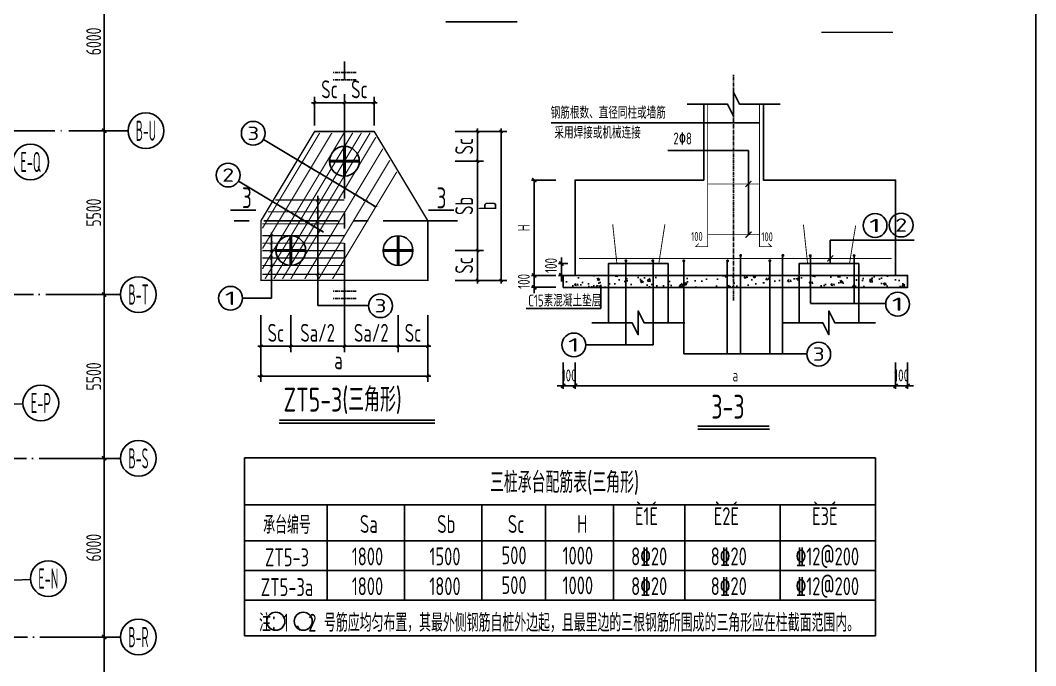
# Model space of a CAD drawing. Extents: x -57409 to 252654, y -8259 to 229119.
# Drawn here: x 218560 to 252632, y 151901 to 173571 of the extents above; entities that cross this region are included whole.
import ezdxf
from ezdxf.enums import TextEntityAlignment as Align

# ---------------------------------------------------------------- set-up
doc = ezdxf.new("R2010")
doc.units = 0
doc.header["$LTSCALE"] = 100
doc.header["$PDMODE"] = 35
doc.header["$PDSIZE"] = 200
doc.linetypes.add('CENTER', pattern=[2, 1.25, -0.25, 0.25, -0.25])
doc.linetypes.add('DOTE', pattern=[2.42, 2, -0.2, 0.02, -0.2])
doc.layers.get('0').update_dxf_attribs({"linetype": 'CONTINUOUS'})
doc.layers.get('Defpoints').update_dxf_attribs({"linetype": 'CONTINUOUS'})
for name, color, linetype in [('AXIS', 3, 'CONTINUOUS'), ('AXIS_TEXT', 7, 'CONTINUOUS'), ('B-TEXT', 3, 'CONTINUOUS'), ('COLU', 7, 'CONTINUOUS'), ('ct承台', 2, 'CONTINUOUS'), ('DIM', 3, 'CONTINUOUS'), ('DIM1', 4, 'CONTINUOUS'), ('DMARK', 7, 'CONTINUOUS'), ('dote', 253, 'DOTE'), ('NOTES', 7, 'CONTINUOUS'), ('paxis', 253, 'CENTER'), ('PILE2', 1, 'CONTINUOUS'), ('TEXT', 2, 'CONTINUOUS'), ('THICK', 6, 'CONTINUOUS'), ('THIN', 7, 'CONTINUOUS'), ('Z-AXIS', 3, 'CONTINUOUS'), ('剪力墙', 5, 'CONTINUOUS')]:
    doc.layers.add(name, color=color, linetype=linetype)
doc.layers.add('mis', color=31, linetype='CONTINUOUS', plot=False)
doc.layers.add('rein', color=6, linetype='ByLayer', lineweight=18)
doc.styles.add('_TCH_AXIS', font='tssdeng.shx', dxfattribs={"width": 0.7, "bigfont": 'tssdchn.shx'})
doc.styles.add('COMPLEX', font='tssdeng.shx', dxfattribs={"width": 0.7, "bigfont": 'tssdchn.shx'})
doc.styles.add('Jgcad-DIM', font='tssdeng.shx', dxfattribs={"width": 0.7, "bigfont": 'tssdchn.shx'})
doc.styles.get("Standard").update_dxf_attribs({"font": 'tssdeng.shx', "width": 0.7, "bigfont": 'tssdchn.shx'})
doc.styles.add('TSSD_Dimension', font='tssdeng.shx', dxfattribs={"width": 0.7})
doc.dimstyles.new('TSSD_100_100', dxfattribs={"dimtxt": 300, "dimasz": 100, "dimexe": 100, "dimexo": 250, "dimgap": 100, "dimtad": 1, "dimdec": 0, "dimzin": 0, "dimdsep": 46, "dimtxsty": 'Jgcad-DIM', "dimblk": 'ARCHTICK', "dimblk1": 'ARCHTICK', "dimblk2": 'ARCHTICK', "dimsah": 1, "dimcen": 0, "dimdle": 100, "dimclre": 7, "dimclrt": 7, "dimadec": 3, "dimazin": 0, "dimtfac": 1, "dimtdec": 0, "dimtix": 1, "dimtmove": 2, "dimatfit": 3, "dimfxl": 1, "dimtolj": 1, "dimtzin": 0, "dimarcsym": 0})
doc.dimstyles.new('TSSD_100_100$0', dxfattribs={"dimtxt": 300, "dimasz": 100, "dimexe": 100, "dimexo": 250, "dimgap": 100, "dimtad": 1, "dimdec": 0, "dimzin": 0, "dimdsep": 46, "dimtxsty": 'TSSD_Dimension', "dimblk": '_tsdbk', "dimblk1": '_tsdbk', "dimblk2": '_tsdbk', "dimsah": 1, "dimcen": 0, "dimdle": 100, "dimclrt": 7, "dimadec": 0, "dimazin": 0, "dimtfac": 1, "dimtdec": 0, "dimtix": 1, "dimtmove": 2, "dimatfit": 3, "dimldrblk": '_tsdbk', "dimfxl": 1, "dimtolj": 1, "dimtzin": 0, "dimarcsym": 0})
doc.dimstyles.new('TSSD_50_100', dxfattribs={"dimtxt": 300, "dimasz": 100, "dimexe": 100, "dimexo": 250, "dimgap": 150, "dimtad": 1, "dimdec": 0, "dimlfac": 0.5, "dimzin": 0, "dimdsep": 46, "dimtxsty": 'TSSD_Dimension', "dimblk": '_tsdbk', "dimcen": 0, "dimdle": 100, "dimclrt": 7, "dimadec": 0, "dimazin": 0, "dimtfac": 1, "dimtdec": 0, "dimtix": 1, "dimtmove": 2, "dimatfit": 3, "dimldrblk": '_tsdbk', "dimfxl": 1, "dimtolj": 1, "dimtzin": 0, "dimarcsym": 0})

# ---------------------------------------------------------------- blocks, each defined once
blk = doc.blocks.new('_tsdbk')
blk.add_line((-1, 0), (0, 0))
at = {"const_width": 0.5}
blk.add_lwpolyline([(-0.7, -0.7), (0.7, 0.7)], dxfattribs=at)
blk = doc.blocks.new('*D67')
at = {"layer": 'Defpoints', "color": 0}
for p in [(215331, 168660), (217594, 168757), (219766, 64755)]:
    blk.add_point(p, dxfattribs=at)
at = {"layer": 'Z-AXIS', "color": 0, "lineweight": -2}
for p, q in [((215580, 168671), (217694, 168761)), ((222025, 64951), (217598, 168657)), ((220015, 64765), (222129, 64856))]:
    blk.add_line(p, q, dxfattribs=at)
at = {"layer": 'Z-AXIS', "color": 0, "lineweight": -2, "xscale": 100, "yscale": 100, "zscale": 100}
for p, rotation in [((217594, 168757), 92.44398534450973), ((222029, 64851), 272.4439853445098)]:
    blk.add_blockref('_tsdbk', p, dxfattribs=dict(at, rotation=rotation))
at = {"layer": 'Z-AXIS', "color": 7, "insert": (219430, 117545), "char_height": 500, "attachment_point": 5, "rotation": 272.444, "style": 'TSSD_Dimension'}
blk.add_mtext('\\A1;104000', dxfattribs=at)
blk = doc.blocks.new('_AXISO')
blk.add_circle((0, 0), 0.5)
at = {"layer": 'B-TEXT', "style": 'COMPLEX', "width": 1.450893}
blk.add_attdef('A', text='', height=0.56, dxfattribs=at).set_placement((0.249375, -0.28), (0.749375, -0.28), align=Align.FIT)
blk = doc.blocks.new('*D241')
at = {"layer": 'Defpoints', "color": 0}
for p in [(219938, 158863), (221372, 158863), (219938, 152863)]:
    blk.add_point(p, dxfattribs=at)
at = {"layer": 'Z-AXIS', "color": 0, "lineweight": -2}
for p, q in [((220188, 158863), (221472, 158863)), ((221372, 152963), (221372, 158763)), ((220188, 152863), (221472, 152863))]:
    blk.add_line(p, q, dxfattribs=at)
at = {"layer": 'Z-AXIS', "color": 0, "lineweight": -2, "xscale": 100, "yscale": 100, "zscale": 100}
for p, rotation in [((221372, 158863), 90), ((221372, 152863), 270)]:
    blk.add_blockref('_tsdbk', p, dxfattribs=dict(at, rotation=rotation))
at = {"layer": 'Z-AXIS', "color": 7, "insert": (221022, 155863), "char_height": 500, "attachment_point": 5, "rotation": 90, "style": 'TSSD_Dimension'}
blk.add_mtext('\\A1;6000', dxfattribs=at)
blk = doc.blocks.new('*D242')
at = {"layer": 'Defpoints', "color": 0}
for p in [(219938, 164363), (221372, 164363), (219938, 158863)]:
    blk.add_point(p, dxfattribs=at)
at = {"layer": 'Z-AXIS', "color": 0, "lineweight": -2}
for p, q in [((220188, 164363), (221472, 164363)), ((221372, 158963), (221372, 164263)), ((220188, 158863), (221472, 158863))]:
    blk.add_line(p, q, dxfattribs=at)
at = {"layer": 'Z-AXIS', "color": 0, "lineweight": -2, "xscale": 100, "yscale": 100, "zscale": 100}
for p, rotation in [((221372, 164363), 90), ((221372, 158863), 270)]:
    blk.add_blockref('_tsdbk', p, dxfattribs=dict(at, rotation=rotation))
at = {"layer": 'Z-AXIS', "color": 7, "insert": (221022, 161613), "char_height": 500, "attachment_point": 5, "rotation": 90, "style": 'TSSD_Dimension'}
blk.add_mtext('\\A1;5500', dxfattribs=at)
blk = doc.blocks.new('*D243')
at = {"layer": 'Defpoints', "color": 0}
for p in [(219938, 169863), (221372, 169863), (219938, 164363)]:
    blk.add_point(p, dxfattribs=at)
at = {"layer": 'Z-AXIS', "color": 0, "lineweight": -2}
for p, q in [((220188, 169863), (221472, 169863)), ((221372, 164463), (221372, 169763)), ((220188, 164363), (221472, 164363))]:
    blk.add_line(p, q, dxfattribs=at)
at = {"layer": 'Z-AXIS', "color": 0, "lineweight": -2, "xscale": 100, "yscale": 100, "zscale": 100}
for p, rotation in [((221372, 169863), 90), ((221372, 164363), 270)]:
    blk.add_blockref('_tsdbk', p, dxfattribs=dict(at, rotation=rotation))
at = {"layer": 'Z-AXIS', "color": 7, "insert": (221022, 167113), "char_height": 500, "attachment_point": 5, "rotation": 90, "style": 'TSSD_Dimension'}
blk.add_mtext('\\A1;5500', dxfattribs=at)
blk = doc.blocks.new('*D244')
at = {"layer": 'Defpoints', "color": 0}
for p in [(219938, 152863), (221372, 152863), (219938, 147363)]:
    blk.add_point(p, dxfattribs=at)
at = {"layer": 'Z-AXIS', "color": 0, "lineweight": -2}
for p, q in [((220188, 152863), (221472, 152863)), ((221372, 147463), (221372, 152763)), ((220188, 147363), (221472, 147363))]:
    blk.add_line(p, q, dxfattribs=at)
at = {"layer": 'Z-AXIS', "color": 0, "lineweight": -2, "xscale": 100, "yscale": 100, "zscale": 100}
for p, rotation in [((221372, 152863), 90), ((221372, 147363), 270)]:
    blk.add_blockref('_tsdbk', p, dxfattribs=dict(at, rotation=rotation))
at = {"layer": 'Z-AXIS', "color": 7, "insert": (221022, 150113), "char_height": 500, "attachment_point": 5, "rotation": 90, "style": 'TSSD_Dimension'}
blk.add_mtext('\\A1;5500', dxfattribs=at)
blk = doc.blocks.new('*D343')
at = {"layer": 'Defpoints', "color": 0}
for p in [(219938, 175863), (221372, 175863), (219938, 169863)]:
    blk.add_point(p, dxfattribs=at)
at = {"layer": 'Z-AXIS', "color": 0, "lineweight": -2}
for p, q in [((220188, 175863), (221472, 175863)), ((221372, 169963), (221372, 175763)), ((220188, 169863), (221472, 169863))]:
    blk.add_line(p, q, dxfattribs=at)
at = {"layer": 'Z-AXIS', "color": 0, "lineweight": -2, "xscale": 100, "yscale": 100, "zscale": 100}
for p, rotation in [((221372, 175863), 90), ((221372, 169863), 270)]:
    blk.add_blockref('_tsdbk', p, dxfattribs=dict(at, rotation=rotation))
at = {"layer": 'Z-AXIS', "color": 7, "insert": (221022, 172863), "char_height": 500, "attachment_point": 5, "rotation": 90, "style": 'TSSD_Dimension'}
blk.add_mtext('\\A1;6000', dxfattribs=at)
blk = doc.blocks.new('_ArchTick')
at = {"color": 0, "linetype": 'ByBlock', "const_width": 0.4}
blk.add_lwpolyline([(-0.5, -0.5), (0.5, 0.5)], dxfattribs=at)
blk = doc.blocks.new('*D3022')
at = {"layer": 'Defpoints', "color": 0}
for p in [(226635, 163640), (232235, 163640), (232235, 161627)]:
    blk.add_point(p, dxfattribs=at)
at = {"layer": 'DIM1', "color": 7, "lineweight": -2}
for p, q in [((226635, 163440), (226635, 161427)), ((232235, 163440), (232235, 161427))]:
    blk.add_line(p, q, dxfattribs=at)
at = {"layer": 'DIM1', "color": 0, "lineweight": -2}
blk.add_line((226535, 161627), (232335, 161627), dxfattribs=at)
at = {"layer": 'DIM1', "color": 0, "lineweight": -2, "xscale": 100, "yscale": 100, "zscale": 100, "rotation": 180}
blk.add_blockref('_ArchTick', (226635, 161627), dxfattribs=at)
at = {"layer": 'DIM1', "color": 0, "lineweight": -2, "xscale": 100, "yscale": 100, "zscale": 100}
blk.add_blockref('_ArchTick', (232235, 161627), dxfattribs=at)
at = {"layer": 'DIM1', "color": 7, "insert": (229235, 162157), "char_height": 600, "attachment_point": 5, "style": 'Jgcad-DIM'}
blk.add_mtext('\\A1;a', dxfattribs=at)
blk = doc.blocks.new('*D3023')
at = {"layer": 'Defpoints', "color": 0}
for p in [(226635, 163875), (227635, 163875), (227635, 162627)]:
    blk.add_point(p, dxfattribs=at)
at = {"layer": 'DIM1', "color": 7, "lineweight": -2}
for p, q in [((226635, 163675), (226635, 162427)), ((227635, 163675), (227635, 162427))]:
    blk.add_line(p, q, dxfattribs=at)
at = {"layer": 'DIM1', "color": 0, "lineweight": -2}
blk.add_line((226535, 162627), (227735, 162627), dxfattribs=at)
at = {"layer": 'DIM1', "color": 0, "lineweight": -2, "xscale": 100, "yscale": 100, "zscale": 100, "rotation": 180}
blk.add_blockref('_ArchTick', (226635, 162627), dxfattribs=at)
at = {"layer": 'DIM1', "color": 0, "lineweight": -2, "xscale": 100, "yscale": 100, "zscale": 100}
blk.add_blockref('_ArchTick', (227635, 162627), dxfattribs=at)
at = {"layer": 'DIM1', "color": 7, "insert": (227135, 163077), "char_height": 600, "attachment_point": 5, "style": 'Jgcad-DIM'}
blk.add_mtext('\\A1;Sc', dxfattribs=at)
blk = doc.blocks.new('*D3024')
at = {"layer": 'Defpoints', "color": 0}
for p in [(227635, 163875), (229435, 163875), (229435, 162627)]:
    blk.add_point(p, dxfattribs=at)
at = {"layer": 'DIM1', "color": 7, "lineweight": -2}
for p, q in [((227635, 163675), (227635, 162427)), ((229435, 163675), (229435, 162427))]:
    blk.add_line(p, q, dxfattribs=at)
at = {"layer": 'DIM1', "color": 0, "lineweight": -2}
blk.add_line((227535, 162627), (229535, 162627), dxfattribs=at)
at = {"layer": 'DIM1', "color": 0, "lineweight": -2, "xscale": 100, "yscale": 100, "zscale": 100, "rotation": 180}
blk.add_blockref('_ArchTick', (227635, 162627), dxfattribs=at)
at = {"layer": 'DIM1', "color": 0, "lineweight": -2, "xscale": 100, "yscale": 100, "zscale": 100}
blk.add_blockref('_ArchTick', (229435, 162627), dxfattribs=at)
at = {"layer": 'DIM1', "color": 7, "insert": (228535, 163077), "char_height": 600, "attachment_point": 5, "style": 'Jgcad-DIM'}
blk.add_mtext('\\A1;Sa/2', dxfattribs=at)
blk = doc.blocks.new('*D3025')
at = {"layer": 'Defpoints', "color": 0}
for p in [(229435, 163875), (231235, 163875), (231235, 162627)]:
    blk.add_point(p, dxfattribs=at)
at = {"layer": 'DIM1', "color": 7, "lineweight": -2}
for p, q in [((229435, 163675), (229435, 162427)), ((231235, 163675), (231235, 162427))]:
    blk.add_line(p, q, dxfattribs=at)
at = {"layer": 'DIM1', "color": 0, "lineweight": -2}
blk.add_line((229335, 162627), (231335, 162627), dxfattribs=at)
at = {"layer": 'DIM1', "color": 0, "lineweight": -2, "xscale": 100, "yscale": 100, "zscale": 100, "rotation": 180}
blk.add_blockref('_ArchTick', (229435, 162627), dxfattribs=at)
at = {"layer": 'DIM1', "color": 0, "lineweight": -2, "xscale": 100, "yscale": 100, "zscale": 100}
blk.add_blockref('_ArchTick', (231235, 162627), dxfattribs=at)
at = {"layer": 'DIM1', "color": 7, "insert": (230335, 163077), "char_height": 600, "attachment_point": 5, "style": 'Jgcad-DIM'}
blk.add_mtext('\\A1;Sa/2', dxfattribs=at)
blk = doc.blocks.new('*D3026')
at = {"layer": 'Defpoints', "color": 0}
for p in [(231235, 163875), (232235, 163875), (232235, 162627)]:
    blk.add_point(p, dxfattribs=at)
at = {"layer": 'DIM1', "color": 7, "lineweight": -2}
for p, q in [((231235, 163675), (231235, 162427)), ((232235, 163675), (232235, 162427))]:
    blk.add_line(p, q, dxfattribs=at)
at = {"layer": 'DIM1', "color": 0, "lineweight": -2}
blk.add_line((231135, 162627), (232335, 162627), dxfattribs=at)
at = {"layer": 'DIM1', "color": 0, "lineweight": -2, "xscale": 100, "yscale": 100, "zscale": 100, "rotation": 180}
blk.add_blockref('_ArchTick', (231235, 162627), dxfattribs=at)
at = {"layer": 'DIM1', "color": 0, "lineweight": -2, "xscale": 100, "yscale": 100, "zscale": 100}
blk.add_blockref('_ArchTick', (232235, 162627), dxfattribs=at)
at = {"layer": 'DIM1', "color": 7, "insert": (231735, 163077), "char_height": 600, "attachment_point": 5, "style": 'Jgcad-DIM'}
blk.add_mtext('\\A1;Sc', dxfattribs=at)
blk = doc.blocks.new('*D3027')
at = {"layer": 'Defpoints', "color": 0}
for p in [(232947, 169839), (234690, 169839), (232947, 164839)]:
    blk.add_point(p, dxfattribs=at)
at = {"layer": 'DIM1', "color": 7, "lineweight": -2}
for p, q in [((233147, 169839), (234890, 169839)), ((233147, 164839), (234890, 164839))]:
    blk.add_line(p, q, dxfattribs=at)
at = {"layer": 'DIM1', "color": 0, "lineweight": -2}
blk.add_line((234690, 164739), (234690, 169939), dxfattribs=at)
at = {"layer": 'DIM1', "color": 0, "lineweight": -2, "xscale": 100, "yscale": 100, "zscale": 100}
for p, rotation in [((234690, 169839), 90), ((234690, 164839), 270)]:
    blk.add_blockref('_ArchTick', p, dxfattribs=dict(at, rotation=rotation))
at = {"layer": 'DIM1', "color": 7, "insert": (234240, 167339), "char_height": 600, "attachment_point": 5, "rotation": 90, "style": 'Jgcad-DIM'}
blk.add_mtext('\\A1;b', dxfattribs=at)
blk = doc.blocks.new('*D3028')
at = {"layer": 'Defpoints', "color": 0}
for p in [(232947, 168839), (233904, 168839), (232947, 165839)]:
    blk.add_point(p, dxfattribs=at)
at = {"layer": 'DIM1', "color": 7, "lineweight": -2}
for p, q in [((233147, 168839), (234104, 168839)), ((233147, 165839), (234104, 165839))]:
    blk.add_line(p, q, dxfattribs=at)
at = {"layer": 'DIM1', "color": 0, "lineweight": -2}
blk.add_line((233904, 165739), (233904, 168939), dxfattribs=at)
at = {"layer": 'DIM1', "color": 0, "lineweight": -2, "xscale": 100, "yscale": 100, "zscale": 100}
for p, rotation in [((233904, 168839), 90), ((233904, 165839), 270)]:
    blk.add_blockref('_ArchTick', p, dxfattribs=dict(at, rotation=rotation))
at = {"layer": 'DIM1', "color": 7, "insert": (233454, 167339), "char_height": 600, "attachment_point": 5, "rotation": 90, "style": 'Jgcad-DIM'}
blk.add_mtext('\\A1;Sb', dxfattribs=at)
blk = doc.blocks.new('zdy')
at = {"layer": 'PILE2', "const_width": 100}
for points in [[(0, -500), (0, 500)], [(500, 0), (-500, 0)]]:
    blk.add_lwpolyline(points, dxfattribs=at)
at = {"layer": 'PILE2'}
blk.add_circle((0, 0), 500, dxfattribs=at)
blk = doc.blocks.new('*D3029')
at = {"layer": 'Defpoints', "color": 0}
for p in [(232947, 165839), (233904, 165839), (232947, 164839)]:
    blk.add_point(p, dxfattribs=at)
at = {"layer": 'DIM1', "color": 0, "lineweight": -2}
blk.add_line((233904, 164739), (233904, 165939), dxfattribs=at)
at = {"layer": 'DIM1', "color": 7, "lineweight": -2}
for p, q in [((233147, 165839), (234104, 165839)), ((233147, 164839), (234104, 164839))]:
    blk.add_line(p, q, dxfattribs=at)
at = {"layer": 'DIM1', "color": 0, "lineweight": -2, "xscale": 100, "yscale": 100, "zscale": 100}
for p, rotation in [((233904, 165839), 90), ((233904, 164839), 270)]:
    blk.add_blockref('_ArchTick', p, dxfattribs=dict(at, rotation=rotation))
at = {"layer": 'DIM1', "color": 7, "insert": (233454, 165339), "char_height": 600, "attachment_point": 5, "rotation": 90, "style": 'Jgcad-DIM'}
blk.add_mtext('\\A1;Sc', dxfattribs=at)
blk = doc.blocks.new('*D3030')
at = {"layer": 'Defpoints', "color": 0}
for p in [(230435, 170804), (229435, 169839), (230435, 169839)]:
    blk.add_point(p, dxfattribs=at)
at = {"layer": 'DIM1', "color": 0, "lineweight": -2}
blk.add_line((229335, 170804), (230535, 170804), dxfattribs=at)
at = {"layer": 'DIM1', "color": 7, "lineweight": -2}
for p, q in [((229435, 170039), (229435, 171004)), ((230435, 170039), (230435, 171004))]:
    blk.add_line(p, q, dxfattribs=at)
at = {"layer": 'DIM1', "color": 0, "lineweight": -2, "xscale": 100, "yscale": 100, "zscale": 100, "rotation": 180}
blk.add_blockref('_ArchTick', (229435, 170804), dxfattribs=at)
at = {"layer": 'DIM1', "color": 0, "lineweight": -2, "xscale": 100, "yscale": 100, "zscale": 100}
blk.add_blockref('_ArchTick', (230435, 170804), dxfattribs=at)
at = {"layer": 'DIM1', "color": 7, "insert": (229935, 171254), "char_height": 600, "attachment_point": 5, "style": 'Jgcad-DIM'}
blk.add_mtext('\\A1;Sc', dxfattribs=at)
blk = doc.blocks.new('*D3031')
at = {"layer": 'Defpoints', "color": 0}
for p in [(229435, 170804), (228435, 169839), (229435, 169839)]:
    blk.add_point(p, dxfattribs=at)
at = {"layer": 'DIM1', "color": 0, "lineweight": -2}
blk.add_line((228335, 170804), (229535, 170804), dxfattribs=at)
at = {"layer": 'DIM1', "color": 7, "lineweight": -2}
for p, q in [((228435, 170039), (228435, 171004)), ((229435, 170039), (229435, 171004))]:
    blk.add_line(p, q, dxfattribs=at)
at = {"layer": 'DIM1', "color": 0, "lineweight": -2, "xscale": 100, "yscale": 100, "zscale": 100, "rotation": 180}
blk.add_blockref('_ArchTick', (228435, 170804), dxfattribs=at)
at = {"layer": 'DIM1', "color": 0, "lineweight": -2, "xscale": 100, "yscale": 100, "zscale": 100}
blk.add_blockref('_ArchTick', (229435, 170804), dxfattribs=at)
at = {"layer": 'DIM1', "color": 7, "insert": (228935, 171254), "char_height": 600, "attachment_point": 5, "style": 'Jgcad-DIM'}
blk.add_mtext('\\A1;Sc', dxfattribs=at)
blk = doc.blocks.new('*D3032')
at = {"layer": 'Defpoints', "color": 0}
for p in [(232947, 169839), (233904, 169839), (232947, 168839)]:
    blk.add_point(p, dxfattribs=at)
at = {"layer": 'DIM1', "color": 7, "lineweight": -2}
for p, q in [((233147, 169839), (234104, 169839)), ((233147, 168839), (234104, 168839))]:
    blk.add_line(p, q, dxfattribs=at)
at = {"layer": 'DIM1', "color": 0, "lineweight": -2}
blk.add_line((233904, 168739), (233904, 169939), dxfattribs=at)
at = {"layer": 'DIM1', "color": 0, "lineweight": -2, "xscale": 100, "yscale": 100, "zscale": 100}
for p, rotation in [((233904, 169839), 90), ((233904, 168839), 270)]:
    blk.add_blockref('_ArchTick', p, dxfattribs=dict(at, rotation=rotation))
at = {"layer": 'DIM1', "color": 7, "insert": (233454, 169339), "char_height": 600, "attachment_point": 5, "rotation": 90, "style": 'Jgcad-DIM'}
blk.add_mtext('\\A1;Sc', dxfattribs=at)
blk = doc.blocks.new('*D3033')
at = {"layer": 'Defpoints', "color": 0}
for p in [(237176, 162326), (247933, 162326), (247933, 161298)]:
    blk.add_point(p, dxfattribs=at)
at = {"layer": 'DIM', "color": 0, "lineweight": -2}
for p, q in [((237176, 162076), (237176, 161198)), ((247933, 162076), (247933, 161198)), ((237276, 161298), (247833, 161298))]:
    blk.add_line(p, q, dxfattribs=at)
at = {"layer": 'DIM', "color": 0, "lineweight": -2, "xscale": 100, "yscale": 100, "zscale": 100, "rotation": 180}
blk.add_blockref('_tsdbk', (237176, 161298), dxfattribs=at)
at = {"layer": 'DIM', "color": 0, "lineweight": -2, "xscale": 100, "yscale": 100, "zscale": 100}
blk.add_blockref('_tsdbk', (247933, 161298), dxfattribs=at)
at = {"layer": 'DIM', "color": 7, "insert": (242554, 161648), "char_height": 400, "attachment_point": 5, "style": 'TSSD_Dimension'}
blk.add_mtext('\\A1;a', dxfattribs=at)
blk = doc.blocks.new('*D3034')
at = {"layer": 'Defpoints', "color": 0}
for p in [(235808, 168205), (236776, 168205), (236776, 165005)]:
    blk.add_point(p, dxfattribs=at)
at = {"layer": 'DIM', "color": 0, "lineweight": -2}
for p, q in [((236526, 168205), (235708, 168205)), ((235808, 165105), (235808, 168105)), ((236526, 165005), (235708, 165005))]:
    blk.add_line(p, q, dxfattribs=at)
at = {"layer": 'DIM', "color": 0, "lineweight": -2, "xscale": 100, "yscale": 100, "zscale": 100}
for p, rotation in [((235808, 168205), 90), ((235808, 165005), 270)]:
    blk.add_blockref('_tsdbk', p, dxfattribs=dict(at, rotation=rotation))
at = {"layer": 'DIM', "color": 7, "insert": (235458, 166605), "char_height": 400, "attachment_point": 5, "rotation": 90, "style": 'TSSD_Dimension'}
blk.add_mtext('\\A1;H', dxfattribs=at)
blk = doc.blocks.new('*D3035')
at = {"layer": 'Defpoints', "color": 0}
for p in [(236717, 165405), (237184, 165405), (237184, 165005)]:
    blk.add_point(p, dxfattribs=at)
at = {"layer": 'DIM', "color": 0, "lineweight": -2}
for p, q in [((236717, 165505), (236717, 165605)), ((236934, 165405), (236617, 165405)), ((236717, 165005), (236717, 165405)), ((236934, 165005), (236617, 165005)), ((236717, 164905), (236717, 164805))]:
    blk.add_line(p, q, dxfattribs=at)
at = {"layer": 'DIM', "color": 0, "lineweight": -2, "xscale": 100, "yscale": 100, "zscale": 100}
for p, rotation in [((236717, 165405), 270), ((236717, 165005), 90)]:
    blk.add_blockref('_tsdbk', p, dxfattribs=dict(at, rotation=rotation))
at = {"layer": 'DIM', "color": 7, "insert": (236367, 165340), "char_height": 400, "attachment_point": 5, "rotation": 90, "style": 'TSSD_Dimension'}
blk.add_mtext('\\A1;100', dxfattribs=at)
blk = doc.blocks.new('*D3036')
at = {"layer": 'Defpoints', "color": 0}
for p in [(235808, 165005), (236776, 165005), (236776, 164605)]:
    blk.add_point(p, dxfattribs=at)
at = {"layer": 'DIM', "color": 0, "lineweight": -2}
for p, q in [((236526, 165005), (235708, 165005)), ((235808, 165105), (235808, 165205)), ((235808, 164605), (235808, 165005)), ((236526, 164605), (235708, 164605)), ((235808, 164505), (235808, 164405))]:
    blk.add_line(p, q, dxfattribs=at)
at = {"layer": 'DIM', "color": 0, "lineweight": -2, "xscale": 100, "yscale": 100, "zscale": 100}
for p, rotation in [((235808, 165005), 270), ((235808, 164605), 90)]:
    blk.add_blockref('_tsdbk', p, dxfattribs=dict(at, rotation=rotation))
at = {"layer": 'DIM', "color": 7, "insert": (235458, 164805), "char_height": 400, "attachment_point": 5, "rotation": 90, "style": 'TSSD_Dimension'}
blk.add_mtext('\\A1;100', dxfattribs=at)
blk = doc.blocks.new('*D3037')
at = {"layer": 'Defpoints', "color": 0}
for p in [(236776, 162326), (237176, 162326), (236776, 161298)]:
    blk.add_point(p, dxfattribs=at)
at = {"layer": 'DIM', "color": 0, "lineweight": -2}
for p, q in [((236776, 162076), (236776, 161198)), ((237176, 162076), (237176, 161198)), ((236676, 161298), (236576, 161298)), ((237176, 161298), (236776, 161298)), ((237276, 161298), (237376, 161298))]:
    blk.add_line(p, q, dxfattribs=at)
at = {"layer": 'DIM', "color": 0, "lineweight": -2, "xscale": 100, "yscale": 100, "zscale": 100}
blk.add_blockref('_tsdbk', (236776, 161298), dxfattribs=at)
at = {"layer": 'DIM', "color": 0, "lineweight": -2, "xscale": 100, "yscale": 100, "zscale": 100, "rotation": 180}
blk.add_blockref('_tsdbk', (237176, 161298), dxfattribs=at)
at = {"layer": 'DIM', "color": 7, "insert": (236976, 161648), "char_height": 400, "attachment_point": 5, "style": 'TSSD_Dimension'}
blk.add_mtext('\\A1;100', dxfattribs=at)
blk = doc.blocks.new('*D3038')
at = {"layer": 'Defpoints', "color": 0}
for p in [(247933, 162326), (248333, 162326), (248333, 161298)]:
    blk.add_point(p, dxfattribs=at)
at = {"layer": 'DIM', "color": 0, "lineweight": -2}
for p, q in [((247933, 162076), (247933, 161198)), ((248333, 162076), (248333, 161198)), ((247833, 161298), (247733, 161298)), ((247933, 161298), (248333, 161298)), ((248433, 161298), (248533, 161298))]:
    blk.add_line(p, q, dxfattribs=at)
at = {"layer": 'DIM', "color": 0, "lineweight": -2, "xscale": 100, "yscale": 100, "zscale": 100}
blk.add_blockref('_tsdbk', (247933, 161298), dxfattribs=at)
at = {"layer": 'DIM', "color": 0, "lineweight": -2, "xscale": 100, "yscale": 100, "zscale": 100, "rotation": 180}
blk.add_blockref('_tsdbk', (248333, 161298), dxfattribs=at)
at = {"layer": 'DIM', "color": 7, "insert": (248133, 161648), "char_height": 400, "attachment_point": 5, "style": 'TSSD_Dimension'}
blk.add_mtext('\\A1;100', dxfattribs=at)

msp = doc.modelspace()

# ---------------------------------------------------------------- hatches: boundary and pattern name
at = {"layer": 'ct承台'}
h = msp.add_hatch(dxfattribs=at)
h.set_pattern_fill('AR-CONC', color=256, scale=4, style=0)
h.set_pattern_definition([(50, (-688699.9, -5364951.7), (728.738676, -63.75634), [76.2, -838.2]), (355, (-688699.9, -5364951.7), (-140.9713, 764.22657), [60.96, -670.56]), (100.451, (-688639.2, -5364957), (587.77001, 700.46675), [64.76, -712.36]), (46.1842, (-688699.9, -5364748.5), (1084.31616, -168.16931), [114.3, -1257.3]), (96.6356, (-688609.6, -5364762.5), (949.61694, 989.70222), [97.14, -1068.54]), (351.184, (-688699.9, -5364748.5), (949.61842, 989.70047), [91.44, -1005.84]), (21, (-688598.3, -5364799.3), (606.45952, -409.062074), [76.2, -838.2]), (326, (-688598.3, -5364799.3), (247.20811, 736.75186), [60.96, -670.56]), (71.4514, (-688547.8, -5364833.4), (853.66596, 327.69143), [64.76, -712.36]), (37.5, (-688699.92, -5364951.7), (12.354413, 338.220155), [0, -662.432, 0, -680.72, 0, -673.1]), (7.5, (-688699.92, -5364951.7), (267.27865, 400.7223), [0, -388.112, 0, -647.192, 0, -256.54]), (327.5, (-688926.5, -5364951.7), (542.362381, -22.914976), [0, -254, 0, -792.48, 0, -1051.56]), (317.5, (-689028.1, -5364951.7), (592.516726, 101.705964), [0, -330.2, 0, -526.288, 0, -746.76])])
h.paths.add_polyline_path([(236775.8, 164604.7), (248332.9, 164604.7), (248332.9, 165004.7), (236775.8, 165004.7)])

# ---------------------------------------------------------------- linework, layer by layer
for p, q in [((238040.1, 163889.5, -761.2), (238040.1, 164685.3, -761.2)), ((238040.1, 163889.5, -761.2), (235535.4, 163889.5, -761.2)), ((226077.7, 158879.2), (247256.5, 158879.2)), ((226077.7, 158879.2), (226077.7, 152898.5)), ((247256.5, 158879.2), (247256.5, 152898.5)), ((226077.7, 157298.5), (247256.5, 157298.5)), ((228851.2, 157298.5), (228851.2, 154098.5)), ((231451.2, 157298.5), (231451.2, 154098.5)), ((234051.2, 157298.5), (234051.2, 154098.5)), ((236184.1, 157298.5), (236184.1, 154098.5)), ((238469.4, 157298.5), (238469.4, 154098.5)), ((240856.5, 157298.5), (240856.5, 154098.5)), ((244056.5, 157298.5), (244056.5, 154098.5)), ((226077.7, 156098.5), (247256.5, 156098.5)), ((226077.7, 155098.5), (247256.5, 155098.5)), ((226077.7, 154098.5), (247256.5, 154098.5)), ((226077.7, 154098.5), (247256.5, 154098.5)), ((226077.7, 152898.5), (247256.5, 152898.5))]:
    msp.add_line(p, q)
at = {"layer": 'COLU', "color": 2, "const_width": 50}
msp.add_lwpolyline([(232235.2, 164838.5), (232235.2, 166838.5), (230435.2, 169838.5), (228435.2, 169838.5), (226635.2, 166838.5), (226635.2, 164838.5), (232235.2, 164838.5)], dxfattribs=at)
at = {"layer": 'dote', "ltscale": 10}
for p, q in [((89462.8, 169862.7), (219938.2, 169862.7)), ((166177.6, 164362.7), (219938.2, 164362.7)), ((175627.7, 158862.7), (219938.2, 158862.7)), ((190177.6, 152862.7), (219938.2, 152862.7))]:
    msp.add_line(p, q, dxfattribs=at)
at = {"layer": 'mis'}
msp.add_lwpolyline([(23132, 229118.7), (252632, 229118.7), (252632, -6908), (23132, -6908)], close=True, dxfattribs=at)
at = {"layer": 'paxis', "ltscale": 20}
for p, q in [((229435.2, 163585.7), (229435.2, 172183.5)), ((233235.2, 166838.5), (225635.2, 166838.5))]:
    msp.add_line(p, q, dxfattribs=at)
at = {"layer": 'paxis'}
msp.add_line((242494.2, 164161.7), (242494.2, 171754.4), dxfattribs=at)
at = {"layer": 'rein'}
for points, const_width in [([(241330.2, 166077.8), (241224.2, 165971.7), (241624.2, 165971.7), (241624.2, 170754.4)], 30), ([(243658.1, 166077.8), (243764.2, 165971.7), (243364.2, 165971.7), (243364.2, 170754.4)], 30), ([(226685.2, 166587.6), (228605.8, 169788.5)], 40), ([(226685.2, 165907.3), (229013.9, 169788.5)], 40), ([(226685.2, 165227), (229422.1, 169788.5)], 40), ([(226773.6, 164888.5), (229713.6, 169788.5)], 40), ([(227065.2, 164888.5), (230005.2, 169788.5)], 40), ([(227356.7, 164888.5), (230296.7, 169788.5)], 40), ([(227637.2, 164888.5), (230492, 169646.6)], 40), ([(228103.7, 164888.5), (230725.3, 169257.9)], 40), ([(228570.2, 164888.5), (230958.5, 168869.1)], 40), ([(229036.6, 164888.5), (231191.8, 168480.4)], 40), ([(241624.2, 168074.7), (243364.2, 168074.7)], 30), ([(227113.5, 167538.5), (229435.2, 167538.5)], 40), ([(226873.5, 167138.5), (229435.2, 167138.5)], 40), ([(226685.2, 166738.5), (229435.2, 166738.5)], 40), ([(238577.9, 165404.7), (238438.5, 166722.6)], 30), ([(239985.1, 165404.7), (240189.6, 166722.6)], 30), ([(244977.9, 165404.7), (244838.5, 166711.4)], 30), ([(246385.1, 165404.7), (246589.6, 166677.6)], 30), ([(226685.2, 166338.5), (229435.2, 166338.5)], 40), ([(241624.2, 166372.4), (243364.2, 166372.4)], 30), ([(226685.2, 166088.5), (229435.2, 166088.5)], 40), ([(226685.2, 165838.5), (229435.2, 165838.5)], 40), ([(226685.2, 165588.5), (229435.2, 165588.5)], 40), ([(226685.2, 165338.5), (229435.2, 165338.5)], 40), ([(226685.2, 165038.5), (229435.2, 165038.5)], 40)]:
    msp.add_lwpolyline(points, dxfattribs=dict(at, const_width=const_width))
at = {"layer": 'rein', "const_width": 50}
for points in [[(242706.1, 165673.4, 1), (242756.1, 165673.4, 1)], [(244124.3, 165676.4, 1), (244174.3, 165676.4, 1)], [(245043.3, 165668.5, 1), (245093.3, 165668.5, 1)], [(246513.3, 165668.5, 1), (246563.3, 165668.5, 1)], [(238858, 165496.1, 1), (238908, 165496.1, 1)], [(239759.1, 165496.1, 1), (239809.1, 165496.1, 1)], [(240797.7, 165493, 1), (240847.7, 165493, 1)], [(242267.7, 165493, 1), (242317.7, 165493, 1)], [(243685.9, 165496.1, 1), (243735.9, 165496.1, 1)]]:
    msp.add_lwpolyline(points, format="xyb", close=True, dxfattribs=at)
at = {"layer": 'rein', "const_width": 30, "elevation": -761.2}
msp.add_lwpolyline([(237305.8, 165572.6), (247802.9, 165572.6)], dxfattribs=at)
at = {"layer": 'TEXT'}
for centre in [(227133.7, 153392.6), (228054.9, 153392.6)]:
    msp.add_circle(centre, 303.4, dxfattribs=at)
at = {"layer": 'THICK'}
for p, q in [((232833.8, 173518.8), (235233.8, 173518.8)), ((227247.6, 160045.7, 761.2), (232470, 160045.7, 761.2)), ((241294.2, 159844.4), (243694.2, 159844.4))]:
    msp.add_line(p, q, dxfattribs=at)
at = {"layer": 'THICK', "const_width": 50}
for points, elevation in [([(245441.9, 173167.3), (247841.9, 173167.3)], -761.2), ([(227247.6, 160145.7), (232470, 160145.7)], 761.2)]:
    msp.add_lwpolyline(points, dxfattribs=dict(at, elevation=elevation))
at = {"layer": 'THICK'}
for points, const_width in [([(226465.7, 167197.7), (225604.6, 167197.7)], 60), ([(232247.1, 167197.7), (233108.2, 167197.7)], 60), ([(241294.2, 159944.4), (243694.2, 159944.4)], 50)]:
    msp.add_lwpolyline(points, dxfattribs=dict(at, const_width=const_width))
at = {"layer": 'THIN', "linetype": 'CENTER'}
for p, q in [((229835.2, 171817.3), (229035.2, 171817.3)), ((229835.2, 171567.3), (229035.2, 171567.3)), ((229835.2, 164477.2), (229035.2, 164477.2)), ((229835.2, 164227.2), (229035.2, 164227.2))]:
    msp.add_line(p, q, dxfattribs=at)
at = {"layer": 'THIN'}
for p, q in [((226719.7, 169571.2), (230489.2, 167309.4)), ((242994.2, 169204.7), (240291.3, 169204.7)), ((242994.2, 166372.4), (242994.2, 169204.7)), ((225878.2, 168168.7), (228729.7, 166457.8)), ((228539.1, 163994), (228539.1, 167679)), ((226987.7, 164238.2), (226987.7, 166441.4)), ((245739.4, 166191.7, -761.2), (248553.7, 166191.7, -761.2)), ((245739.4, 165429, -761.2), (245739.4, 166191.7, -761.2)), ((242729.1, 165704.7), (242729.1, 162370.5)), ((244135.8, 165679.6), (244135.8, 162370.5)), ((245072.5, 165676.7), (245072.5, 164068.4)), ((246535.3, 165676.7), (246535.3, 164068.4)), ((238883, 165496.1), (238883, 162669.6)), ((239793, 165496.1), (239793, 162669.6)), ((240821.6, 165496.1), (240821.6, 162370.5)), ((242284.7, 165496.1), (242284.7, 162370.5)), ((243708.8, 165496.1), (243708.8, 162370.5)), ((226015.8, 164238.2), (226987.7, 164238.2)), ((230246.6, 163994), (228539.1, 163994)), ((247600, 164057), (245072.8, 164057)), ((239793, 162669.6), (237533.8, 162669.6)), ((240821.6, 162370.5), (244951.7, 162370.5))]:
    msp.add_line(p, q, dxfattribs=at)
for points in [[(240934.2, 170754.4), (242294.2, 170754.4), (242494.2, 170354.4), (242494.2, 171154.4), (242694.2, 170754.4), (244054.2, 170754.4)], [(237175.8, 165004.7), (237175.8, 168204.7), (241294.2, 168204.7), (241494.2, 168204.7), (241494.2, 170754.4)], [(247932.9, 165004.7), (247932.9, 168204.7), (243694.2, 168204.7), (243494.2, 168204.7), (243494.2, 170754.4)], [(236376.5, 170125.3), (243364.2, 170125.3)], [(238294.2, 163411.1), (238294.2, 165404.7), (240294.2, 165404.7), (240294.2, 163411.1)], [(244694.2, 163411.1), (244694.2, 165404.7), (246694.2, 165404.7), (246694.2, 163411.1)], [(237734.2, 163411.1), (239094.2, 163411.1), (239294.2, 163011.1), (239294.2, 163811.1), (239494.2, 163411.1), (240854.2, 163411.1)], [(244134.2, 163411.1), (245494.2, 163411.1), (245694.2, 163011.1), (245694.2, 163811.1), (245894.2, 163411.1), (247254.2, 163411.1)]]:
    msp.add_lwpolyline(points, dxfattribs=at)
for points, const_width in [([(227926.5, 168796.6), (228094.7, 168796.6)], 18), ([(228226.6, 168616.5), (228394.9, 168616.5)], 18), ([(242894.2, 167974.7), (243094.2, 168174.7)], 40), ([(229719.1, 167721), (229887.3, 167721)], 18), ([(228479.6, 167479), (228598.6, 167598)], 18), ([(230062.1, 167515.2), (230230.3, 167515.2)], 18), ([(230405.1, 167309.4), (230573.3, 167309.4)], 18), ([(227685.2, 167034), (227853.5, 167034)], 18), ([(228479.6, 167079), (228598.6, 167198)], 18), ([(227899.6, 166905.4), (228067.9, 166905.4)], 18), ([(228114, 166776.8), (228282.3, 166776.8)], 18), ([(228328.4, 166648.1), (228496.6, 166648.1)], 18), ([(228479.6, 166679), (228598.6, 166798)], 18), ([(226928.2, 166279), (227047.1, 166398)], 18), ([(228534.6, 166524.4), (228702.9, 166524.4)], 18), ([(242894.2, 166272.4), (243094.2, 166472.4)], 40), ([(226928.2, 166029), (227047.1, 166148)], 18), ([(226928.2, 165779), (227047.1, 165898)], 18), ([(226928.2, 165529), (227047.1, 165648)], 18), ([(226928.2, 165280.3), (227047.1, 165399.3)], 18), ([(228479.6, 164979), (228598.6, 165098)], 18)]:
    msp.add_lwpolyline(points, dxfattribs=dict(at, const_width=const_width))
at = {"layer": 'THIN', "const_width": 40, "elevation": -761.2}
msp.add_lwpolyline([(245639.4, 165472.6), (245839.4, 165672.6)], dxfattribs=at)
at = {"layer": 'THIN'}
msp.add_lwpolyline([(236775.8, 164604.7), (248332.9, 164604.7), (248332.9, 165004.7), (236775.8, 165004.7)], close=True, dxfattribs=at)
at = {"layer": 'Z-AXIS'}
for p, q in [((220188.2, 169862.7), (222173.7, 169862.7)), ((219938.2, 164362.7), (221923.7, 164362.7)), ((215676.1, 160567.5), (218648.8, 160694.4)), ((219938.2, 158862.7), (221923.7, 158862.7)), ((215927.7, 154672.9), (218900.4, 154799.8)), ((219938.2, 152862.7), (221923.7, 152862.7))]:
    msp.add_line(p, q, dxfattribs=at)

# ---------------------------------------------------------------- block references
at = {"layer": 'AXIS'}
ref = msp.add_blockref('_AXISO', (226376.7, 169777), dxfattribs=dict(at, xscale=800, yscale=800, zscale=800, rotation=180))
ref.add_attrib('A', '3', dxfattribs={"layer": 'AXIS_TEXT', "height": 448, "style": '_TCH_AXIS', "width": 1.658163}).set_placement((226176.7, 169553), (226576.7, 169553), align=Align.FIT)
at = {"layer": 'AXIS', "linetype": 'ByBlock'}
ref = msp.add_blockref('_AXISO', (225535.2, 168374.5), dxfattribs=dict(at, xscale=-800, yscale=800, zscale=800, rotation=180))
ref.add_attrib('A', '2', dxfattribs={"layer": 'AXIS_TEXT', "height": 448, "style": '_TCH_AXIS', "width": 1.658163}).set_placement((225335.2, 168150.5), (225735.2, 168150.5), align=Align.FIT)
at = {"layer": 'AXIS'}
ref = msp.add_blockref('_AXISO', (247241.5, 166680.8), dxfattribs=dict(at, xscale=-800, yscale=800, zscale=800, rotation=180))
ref.add_attrib('A', '1', dxfattribs={"layer": 'AXIS_TEXT', "height": 448, "style": '_TCH_AXIS', "width": 2.579365}).set_placement((247041.5, 166456.8), (247441.5, 166456.8), align=Align.FIT)
at = {"layer": 'AXIS', "linetype": 'ByBlock'}
ref = msp.add_blockref('_AXISO', (248118.2, 166695.7), dxfattribs=dict(at, xscale=-800, yscale=800, zscale=800, rotation=180))
ref.add_attrib('A', '2', dxfattribs={"layer": 'AXIS_TEXT', "height": 448, "style": '_TCH_AXIS', "width": 1.658163}).set_placement((247918.2, 166471.7), (248318.2, 166471.7), align=Align.FIT)
at = {"layer": 'AXIS'}
ref = msp.add_blockref('_AXISO', (225615.8, 164238.2), dxfattribs=dict(at, xscale=-800, yscale=800, zscale=800, rotation=180))
ref.add_attrib('A', '1', dxfattribs={"layer": 'AXIS_TEXT', "height": 448, "style": '_TCH_AXIS', "width": 2.579365}).set_placement((225415.8, 164014.2), (225815.8, 164014.2), align=Align.FIT)
ref = msp.add_blockref('_AXISO', (230646.5, 163986.6), dxfattribs=dict(at, xscale=800, yscale=800, zscale=800, rotation=180))
ref.add_attrib('A', '3', dxfattribs={"layer": 'AXIS_TEXT', "height": 448, "style": '_TCH_AXIS', "width": 1.658163}).set_placement((230446.5, 163762.6), (230846.5, 163762.6), align=Align.FIT)
ref = msp.add_blockref('_AXISO', (247999.6, 164039.7), dxfattribs=dict(at, xscale=-800, yscale=800, zscale=800, rotation=180))
ref.add_attrib('A', '1', dxfattribs={"layer": 'AXIS_TEXT', "height": 448, "style": '_TCH_AXIS', "width": 2.579365}).set_placement((247799.6, 163815.7), (248199.6, 163815.7), align=Align.FIT)
ref = msp.add_blockref('_AXISO', (237133.8, 162669.6), dxfattribs=dict(at, xscale=-800, yscale=800, zscale=800, rotation=180))
ref.add_attrib('A', '1', dxfattribs={"layer": 'AXIS_TEXT', "height": 448, "style": '_TCH_AXIS', "width": 2.579365}).set_placement((236933.8, 162445.6), (237333.8, 162445.6), align=Align.FIT)
ref = msp.add_blockref('_AXISO', (245351.6, 162363.1), dxfattribs=dict(at, xscale=800, yscale=800, zscale=800, rotation=180))
ref.add_attrib('A', '3', dxfattribs={"layer": 'AXIS_TEXT', "height": 448, "style": '_TCH_AXIS', "width": 1.658163}).set_placement((245151.6, 162139.1), (245551.6, 162139.1), align=Align.FIT)
at = {"layer": 'Z-AXIS'}
ref = msp.add_blockref('_AXISO', (222773.7, 169862.7), dxfattribs=dict(at, xscale=1199.999999999998, yscale=1200, zscale=1200, rotation=359.9996457873846))
ref.add_attrib('A', 'B-U', dxfattribs={"color": 7, "height": 678.82, "rotation": 359.99965, "style": '_TCH_AXIS', "width": 0.42623}).set_placement((222434.2, 169523.3), (223113.1, 169523.3), align=Align.FIT)
ref = msp.add_blockref('_AXISO', (218902.9, 168812.6), dxfattribs=dict(at, xscale=1199.999999999998, yscale=1200, zscale=1200, rotation=359.9996457873818))
ref.add_attrib('A', 'E-Q', dxfattribs={"color": 7, "height": 678.82, "rotation": 359.99965, "style": '_TCH_AXIS', "width": 0.42623}).set_placement((218563.5, 168473.2), (219242.3, 168473.2), align=Align.FIT)
ref = msp.add_blockref('_AXISO', (222523.7, 164362.7), dxfattribs=dict(at, xscale=1199.999999999998, yscale=1200, zscale=1200, rotation=359.9996457873846))
ref.add_attrib('A', 'B-T', dxfattribs={"color": 7, "height": 678.82, "rotation": 359.99965, "style": '_TCH_AXIS', "width": 0.42623}).set_placement((222184.2, 164023.3), (222863.1, 164023.3), align=Align.FIT)
ref = msp.add_blockref('_AXISO', (219248.3, 160720), dxfattribs=dict(at, xscale=1199.999999999998, yscale=1200, zscale=1200, rotation=359.9996457873818))
ref.add_attrib('A', 'E-P', dxfattribs={"color": 7, "height": 678.82, "rotation": 359.99965, "style": '_TCH_AXIS', "width": 0.440678}).set_placement((218908.9, 160380.6), (219587.7, 160380.6), align=Align.FIT)
ref = msp.add_blockref('_AXISO', (222523.7, 158862.7), dxfattribs=dict(at, xscale=1199.999999999998, yscale=1200, zscale=1200, rotation=359.9996457873846))
ref.add_attrib('A', 'B-S', dxfattribs={"color": 7, "height": 678.82, "rotation": 359.99965, "style": '_TCH_AXIS', "width": 0.42623}).set_placement((222184.2, 158523.3), (222863.1, 158523.3), align=Align.FIT)
ref = msp.add_blockref('_AXISO', (219499.9, 154825.3), dxfattribs=dict(at, xscale=1199.999999999998, yscale=1200, zscale=1200, rotation=359.9996457873818))
ref.add_attrib('A', 'E-N', dxfattribs={"color": 7, "height": 678.82, "rotation": 359.99965, "style": '_TCH_AXIS', "width": 0.440678}).set_placement((219160.5, 154485.9), (219839.3, 154485.9), align=Align.FIT)
ref = msp.add_blockref('_AXISO', (222523.7, 152862.7), dxfattribs=dict(at, xscale=1199.999999999998, yscale=1200, zscale=1200, rotation=359.9996457873846))
ref.add_attrib('A', 'B-R', dxfattribs={"color": 7, "height": 678.82, "rotation": 359.99965, "style": '_TCH_AXIS', "width": 0.42623}).set_placement((222184.2, 152523.3), (222863.1, 152523.3), align=Align.FIT)
at = {"layer": '剪力墙'}
for p in [(229435.2, 168838.5, 0), (227635.2, 165838.5, 0), (231235.2, 165838.5, 0)]:
    msp.add_blockref('zdy', p, dxfattribs=at)

# ---------------------------------------------------------------- texts
at = {"layer": 'DMARK', "width": 0.7}
msp.add_text('C15素混凝土垫层', height=400, dxfattribs=at).set_placement((235601.2, 163961.1, -761.2))
at = {"layer": 'NOTES', "width": 0.7}
for s, height, p in [('钢筋根数、直径同柱或墙筋', 400, (236358.4, 170269.7)), ('采用焊接或机械连接', 400, (236482.2, 169599.4)), ('2%%1308', 400, (240473, 169400.8)), ('100', 300, (241074.2, 166163.7)), ('100', 300, (243429.6, 166151.6))]:
    msp.add_text(s, height=height, dxfattribs=at).set_placement(p)
at = {"layer": 'TEXT', "width": 0.7}
for s, height, p in [('3', 700, (225999.5, 167265)), ('3', 700, (232528.6, 167257.2)), ('ZT5-3(三角形)', 800, (227393.4, 160432.9, 761.2)), ('3-3', 800, (241747.5, 160196))]:
    msp.add_text(s, height=height, dxfattribs=at).set_placement(p)
for s, height, p in [('三桩承台配筋表(三角形)', 700, (236823.3, 158057.9)), ('承台编号', 600, (227508.5, 156659.5)), ('Sa', 600, (230254.9, 156659.5)), ('Sb', 600, (232854.9, 156659.5)), ('Sc', 600, (235195.8, 156659.5)), ('H', 600, (237415.8, 156659.5)), ('ZT5-3', 600, (227509, 155539.3)), ('1800', 600, (230209.9, 155570.1)), ('1500', 600, (232809.9, 155570.1)), ('500', 600, (235127.8, 155606.5)), ('1000', 600, (237268.6, 155597.6)), ('8%%13220', 600, (239662.7, 155572.8)), ('8%%13220', 600, (242333.6, 155572.8)), ('%%13212@200', 600, (245640, 155572.8)), ('ZT5-3a', 600, (227509, 154539.3)), ('1800', 600, (230209.9, 154570.1)), ('1800', 600, (232809.9, 154570.1)), ('500', 600, (235127.8, 154606.5)), ('1000', 600, (237268.6, 154597.6)), ('8%%13220', 600, (239662.7, 154572.8)), ('8%%13220', 600, (242333.6, 154572.8)), ('%%13212@200', 600, (245640, 154572.8)), ('注：1 、2 号筋应均匀布置，其最外侧钢筋自桩外边起，且最里边的三根钢筋所围成的三角形应在柱截面范围内。', 600, (236638.6, 153368.6))]:
    msp.add_text(s, height=height, dxfattribs=at).set_placement(p, align=Align.MIDDLE)
for s, p in [('%%2001%%201', (239958, 156440.2)), ('%%2002%%201', (242676.5, 156440.2)), ('%%2003%%201', (245982.9, 156440.2))]:
    msp.add_text(s, height=600, dxfattribs=at).set_placement(p, align=Align.BOTTOM_RIGHT)

# ---------------------------------------------------------------- dimensions: what is measured, and where the dimension line sits
at = {"layer": 'DIM'}
dim = msp.add_linear_dim(base=(235807.7, 168204.7), p1=(236775.8, 165004.7), p2=(236775.8, 168204.7), angle=90, text='H', dimstyle='TSSD_50_100', override={"dimtxt": 400, "dimlfac": 0.25}, dxfattribs=at)
dim.commit()
dim.dimension.update_dxf_attribs({"geometry": '*D3034', "text_midpoint": (235457.7, 166604.7)})
dim = msp.add_linear_dim(base=(236717.1, 165404.7), p1=(237184.4, 165004.7), p2=(237184.4, 165404.7), angle=90, dimstyle='TSSD_50_100', override={"dimtxt": 400, "dimlfac": 0.25}, dxfattribs=at)
dim.commit()
dim.dimension.update_dxf_attribs({"geometry": '*D3035', "text_midpoint": (236367.1, 165339.7), "dimtype": 160})
dim = msp.add_linear_dim(base=(235807.7, 165004.7), p1=(236775.8, 164604.7), p2=(236775.8, 165004.7), angle=90, dimstyle='TSSD_50_100', override={"dimtxt": 400, "dimlfac": 0.25}, dxfattribs=at)
dim.commit()
dim.dimension.update_dxf_attribs({"geometry": '*D3036', "text_midpoint": (235457.7, 164804.7)})
for base, p1, p2, picture, middle in [((236775.8, 161298.4), (237175.8, 162326.1), (236775.8, 162326.1), '*D3037', (236975.8, 161648.4)), ((248332.9, 161298.4), (247932.9, 162326.1), (248332.9, 162326.1), '*D3038', (248132.9, 161648.4))]:
    dim = msp.add_linear_dim(base=base, p1=p1, p2=p2, dimstyle='TSSD_50_100', override={"dimtxt": 400, "dimlfac": 0.25}, dxfattribs=at)
    dim.commit()
    dim.dimension.update_dxf_attribs({"geometry": picture, "text_midpoint": middle})
dim = msp.add_linear_dim(base=(247932.9, 161298.4), p1=(237175.8, 162326.1), p2=(247932.9, 162326.1), text='a', dimstyle='TSSD_50_100', override={"dimtxt": 400, "dimlfac": 0.25}, dxfattribs=at)
dim.commit()
dim.dimension.update_dxf_attribs({"geometry": '*D3033', "text_midpoint": (242554.3, 161648.4)})
at = {"layer": 'DIM1'}
for base, p1, p2, text, picture, middle in [((229435.2, 170804.2), (228435.2, 169838.5), (229435.2, 169838.5), 'Sc', '*D3031', (228935.2, 171254.2)), ((230435.2, 170804.2), (229435.2, 169838.5), (230435.2, 169838.5), 'Sc', '*D3030', (229935.2, 171254.2)), ((227635.2, 162626.5), (226635.2, 163874.9), (227635.2, 163874.9), 'Sc', '*D3023', (227135.2, 163076.5)), ((229435.2, 162626.5), (227635.2, 163874.9), (229435.2, 163874.9), 'Sa/2', '*D3024', (228535.2, 163076.5)), ((231235.2, 162626.5), (229435.2, 163874.9), (231235.2, 163874.9), 'Sa/2', '*D3025', (230335.2, 163076.5)), ((232235.2, 162626.5), (231235.2, 163874.9), (232235.2, 163874.9), 'Sc', '*D3026', (231735.2, 163076.5))]:
    dim = msp.add_linear_dim(base=base, p1=p1, p2=p2, text=text, dimstyle='TSSD_100_100', override={"dimtxt": 600, "dimexe": 200, "dimexo": 200, "dimgap": 150}, dxfattribs=at)
    dim.commit()
    dim.dimension.update_dxf_attribs({"geometry": picture, "text_midpoint": middle})
for base, p1, p2, text, picture, middle in [((234689.7, 169838.5), (232946.9, 164838.5), (232946.9, 169838.5), 'b', '*D3027', (234239.7, 167338.5)), ((233903.9, 169838.5), (232946.9, 168838.5), (232946.9, 169838.5), 'Sc', '*D3032', (233453.9, 169338.5)), ((233903.9, 168838.5), (232946.9, 165838.5), (232946.9, 168838.5), 'Sb', '*D3028', (233453.9, 167338.5)), ((233903.9, 165838.5), (232946.9, 164838.5), (232946.9, 165838.5), 'Sc', '*D3029', (233453.9, 165338.5))]:
    dim = msp.add_linear_dim(base=base, p1=p1, p2=p2, angle=90, text=text, dimstyle='TSSD_100_100', override={"dimtxt": 600, "dimexe": 200, "dimexo": 200, "dimgap": 150}, dxfattribs=at)
    dim.commit()
    dim.dimension.update_dxf_attribs({"geometry": picture, "text_midpoint": middle})
dim = msp.add_linear_dim(base=(232235.2, 161626.5), p1=(226635.2, 163640.2), p2=(232235.2, 163640.2), text='a', dimstyle='TSSD_100_100', override={"dimtxt": 600, "dimexe": 200, "dimexo": 200, "dimgap": 150}, dxfattribs=at)
dim.commit()
dim.dimension.update_dxf_attribs({"geometry": '*D3022', "text_midpoint": (229235.2, 162157.3), "dimtype": 160})
at = {"layer": 'Z-AXIS'}
for base, p1, p2, picture, middle in [((221372.1, 175862.7), (219938.2, 169862.7), (219938.2, 175862.7), '*D343', (221022.1, 172862.7)), ((221372.1, 169862.7), (219938.2, 164362.7), (219938.2, 169862.7), '*D243', (221022.1, 167112.7)), ((221372.1, 164362.7), (219938.2, 158862.7), (219938.2, 164362.7), '*D242', (221022.1, 161612.7)), ((221372.1, 158862.7), (219938.2, 152862.7), (219938.2, 158862.7), '*D241', (221022.1, 155862.7)), ((221372.1, 152862.7), (219938.2, 147362.7), (219938.2, 152862.7), '*D244', (221022.1, 150112.7))]:
    dim = msp.add_linear_dim(base=base, p1=p1, p2=p2, angle=90, dimstyle='TSSD_100_100$0', override={"dimtxt": 500}, dxfattribs=at)
    dim.commit()
    dim.dimension.update_dxf_attribs({"geometry": picture, "text_midpoint": middle})
dim = msp.add_linear_dim(base=(217594.2, 168756.8), p1=(219765.5, 64754.7), p2=(215330.7, 168660.1), angle=92.44399, dimstyle='TSSD_100_100$0', override={"dimtxt": 500}, dxfattribs=at)
dim.commit()
dim.dimension.update_dxf_attribs({"geometry": '*D67', "text_midpoint": (219429.7, 117544.7), "dimtype": 160})

doc.saveas('drawing.dxf')
